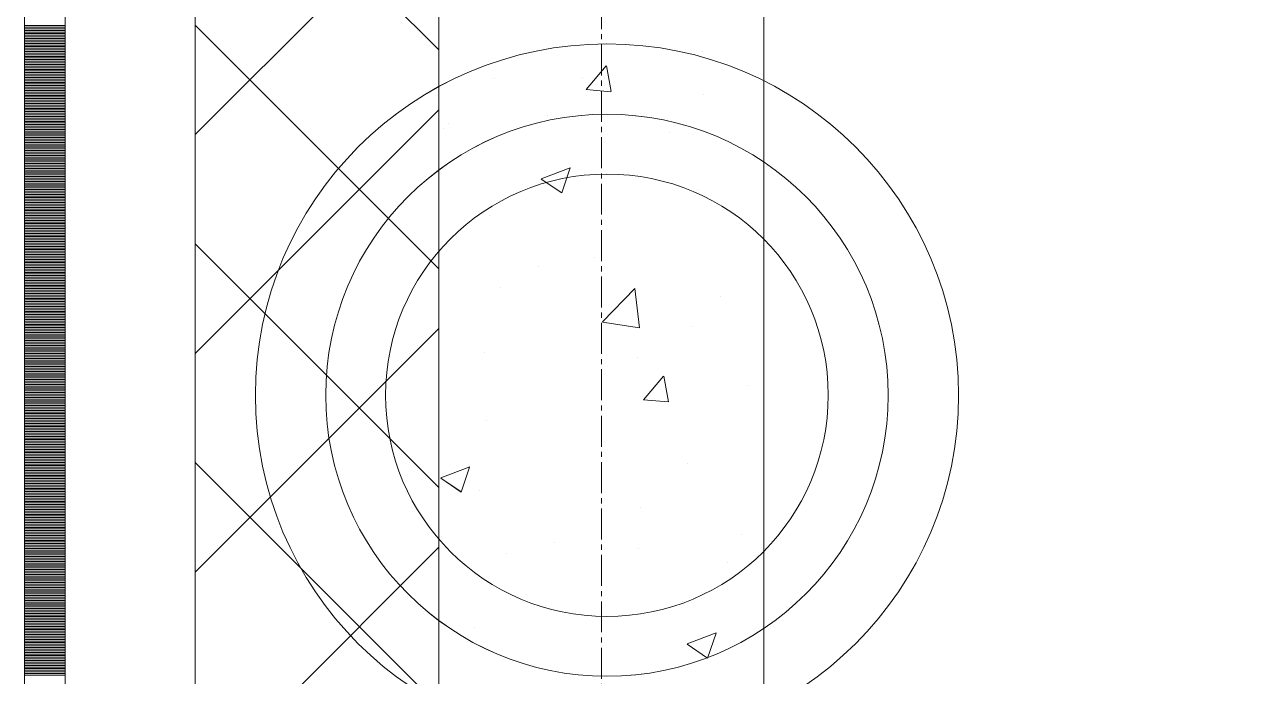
# Model space of a CAD drawing. Header units: millimetres. Extents: x 470010 to 1231400, y -134005 to 421770.
# Drawn here: x 672519 to 673272, y -19926 to -19525 of the extents above; entities that cross this region are included whole.
import ezdxf
from ezdxf.enums import TextEntityAlignment as Align

# ---------------------------------------------------------------- set-up
doc = ezdxf.new("R2010")
doc.units = ezdxf.units.MM
doc.linetypes.add('CENTER2', pattern=[28.575, 19.05, -3.175, 3.175, -3.175])
doc.linetypes.add('DASHED', pattern=[19.05, 12.7, -6.35])
doc.layers.get('Defpoints').update_dxf_attribs({"color": 140})
doc.layers.add('АР_Делит', color=120, linetype='Continuous', lineweight=0, plot=False)
for name, color, linetype, lineweight in [('АР_Стены ПЕНОблок', 52, 'Continuous', 20), ('АР_Тонкая', 254, 'Continuous', 5), ('АР_Утеплитель', 31, 'Continuous', 0), ('АР_Штриховка', 8, 'Continuous', 0)]:
    doc.layers.add(name, color=color, linetype=linetype, lineweight=lineweight)
doc.layers.add('РД_Оси_100', color=7, linetype='Continuous', lineweight=0, true_color=0x525252)
doc.styles.add('style1', font='ARIALN.TTF')

# ---------------------------------------------------------------- blocks, each defined once
blk = doc.blocks.new('СОШ_2200_АР_ОСИ_М100_28.05.24')
at = {"layer": 'АР_Делит', "color": 251, "linetype": 'DASHED', "true_color": 0x636466}
blk.add_lwpolyline([(-355, 13145), (-355, 100855), (37145, 100855), (37145, 129155), (72745, 129155), (72745, 135155), (114955, 135155), (114955, -355)], dxfattribs=at)
at = {"layer": 'РД_Оси_100', "color": 251, "linetype": 'CENTER2', "true_color": 0x636466}
blk.add_line((0, -6155), (0, 139938.679), dxfattribs=at)
blk = doc.blocks.new('A$C9108343f')
at = {"layer": 'АР_Делит', "color": 18, "true_color": 0x000000}
for radius in [216.34, 173.04, 136.21]:
    blk.add_circle((7158.34, 80613.08), radius, dxfattribs=at)
at = {"layer": 'АР_Стены ПЕНОблок', "color": 18, "linetype": 'Continuous', "lineweight": 20, "true_color": 0x000000}
for p, q in [((7054.96, 97555), (7054.96, 21355)), ((7254.96, 21355), (7254.96, 97555))]:
    blk.add_line(p, q, dxfattribs=at)
at = {"layer": 'АР_Тонкая', "color": 18, "linetype": 'Continuous', "lineweight": 5, "true_color": 0x000000}
for p, q in [((6799.96, 97555), (6799.96, 21355)), ((6824.96, 97555), (6824.96, 21355)), ((6824.96, 21355), (6824.96, 97555)), ((6904.96, 21355), (6904.96, 97555))]:
    blk.add_line(p, q, dxfattribs=at)
at = {"layer": 'АР_Утеплитель', "color": 18, "linetype": 'Continuous', "lineweight": 0, "true_color": 0x000000}
for p, q in [((6904.96, 97555), (6904.96, 21355)), ((7054.96, 21355), (7054.96, 97555))]:
    blk.add_line(p, q, dxfattribs=at)
at = {"layer": 'АР_Штриховка', "color": 18, "linetype": 'Continuous', "lineweight": 0, "true_color": 0x000000}
for p, q in [((7054.96, 80825.72), (6904.96, 80975.72)), ((6904.96, 80773.59), (7054.96, 80923.59)), ((6799.96, 80840.75), (6824.96, 80840.75)), ((6799.96, 80839.75), (6824.96, 80839.75)), ((6799.96, 80838.75), (6824.96, 80838.75)), ((6799.96, 80837.75), (6824.96, 80837.75)), ((6799.96, 80836.75), (6824.96, 80836.75)), ((7054.96, 80691.02), (6904.96, 80841.02)), ((6799.96, 80835.75), (6824.96, 80835.75)), ((6799.96, 80834.75), (6824.96, 80834.75)), ((6799.96, 80833.75), (6824.96, 80833.75)), ((6799.96, 80832.75), (6824.96, 80832.75)), ((6799.96, 80831.75), (6824.96, 80831.75)), ((6799.96, 80830.75), (6824.96, 80830.75)), ((6799.96, 80829.75), (6824.96, 80829.75)), ((6799.96, 80828.75), (6824.96, 80828.75)), ((6799.96, 80827.75), (6824.96, 80827.75)), ((6799.96, 80826.75), (6824.96, 80826.75)), ((6799.96, 80825.75), (6824.96, 80825.75)), ((6799.96, 80824.75), (6824.96, 80824.75)), ((6799.96, 80823.75), (6824.96, 80823.75)), ((6799.96, 80822.75), (6824.96, 80822.75)), ((6799.96, 80821.75), (6824.96, 80821.75)), ((7217.39, 80824.56), (7217.39, 80824.56)), ((6799.96, 80820.75), (6824.96, 80820.75)), ((6799.96, 80819.75), (6824.96, 80819.75)), ((6799.96, 80818.75), (6824.96, 80818.75)), ((6799.96, 80817.75), (6824.96, 80817.75)), ((6799.96, 80816.75), (6824.96, 80816.75)), ((6799.96, 80815.75), (6824.96, 80815.75)), ((6799.96, 80814.75), (6824.96, 80814.75)), ((7145.57, 80801.33), (7157.82, 80815.93)), ((7161.02, 80800.05), (7158.08, 80815.97)), ((6799.96, 80813.75), (6824.96, 80813.75)), ((6799.96, 80812.75), (6824.96, 80812.75)), ((6799.96, 80811.75), (6824.96, 80811.75)), ((6799.96, 80810.75), (6824.96, 80810.75)), ((6799.96, 80809.75), (6824.96, 80809.75)), ((6799.96, 80808.75), (6824.96, 80808.75)), ((6799.96, 80807.75), (6824.96, 80807.75)), ((6799.96, 80806.75), (6824.96, 80806.75)), ((7089.09, 80808.3), (7089.09, 80808.3)), ((7143.14, 80808.71), (7143.14, 80808.71)), ((6799.96, 80805.75), (6824.96, 80805.75)), ((6799.96, 80804.75), (6824.96, 80804.75)), ((6799.96, 80803.75), (6824.96, 80803.75)), ((6799.96, 80802.75), (6824.96, 80802.75)), ((6799.96, 80801.75), (6824.96, 80801.75)), ((6799.96, 80800.75), (6824.96, 80800.75)), ((6799.96, 80799.75), (6824.96, 80799.75)), ((6799.96, 80798.75), (6824.96, 80798.75)), ((7145.57, 80801.33), (7160.75, 80800)), ((6799.96, 80797.75), (6824.96, 80797.75)), ((6799.96, 80796.75), (6824.96, 80796.75)), ((6799.96, 80795.75), (6824.96, 80795.75)), ((6799.96, 80794.75), (6824.96, 80794.75)), ((6799.96, 80793.75), (6824.96, 80793.75)), ((6799.96, 80792.75), (6824.96, 80792.75)), ((6799.96, 80791.75), (6824.96, 80791.75)), ((7217.79, 80798.17), (7217.79, 80798.17)), ((6799.96, 80790.75), (6824.96, 80790.75)), ((6799.96, 80789.75), (6824.96, 80789.75)), ((6799.96, 80788.75), (6824.96, 80788.75)), ((6799.96, 80787.75), (6824.96, 80787.75)), ((6799.96, 80786.75), (6824.96, 80786.75)), ((6799.96, 80785.75), (6824.96, 80785.75)), ((6799.96, 80784.75), (6824.96, 80784.75)), ((6799.96, 80783.75), (6824.96, 80783.75)), ((6904.96, 80638.88), (7054.96, 80788.88)), ((7121.59, 80785.51), (7121.59, 80785.51)), ((6799.96, 80782.75), (6824.96, 80782.75)), ((6799.96, 80781.75), (6824.96, 80781.75)), ((6799.96, 80780.75), (6824.96, 80780.75)), ((6799.96, 80779.75), (6824.96, 80779.75)), ((6799.96, 80778.75), (6824.96, 80778.75)), ((6799.96, 80777.75), (6824.96, 80777.75)), ((6799.96, 80776.75), (6824.96, 80776.75)), ((7058.01, 80777.14), (7058.01, 80777.14)), ((7061.11, 80780.32), (7061.11, 80780.32)), ((6799.96, 80775.75), (6824.96, 80775.75)), ((6799.96, 80774.75), (6824.96, 80774.75)), ((6799.96, 80773.75), (6824.96, 80773.75)), ((6799.96, 80772.75), (6824.96, 80772.75)), ((6799.96, 80771.75), (6824.96, 80771.75)), ((6799.96, 80770.75), (6824.96, 80770.75)), ((6799.96, 80769.75), (6824.96, 80769.75)), ((6799.96, 80768.75), (6824.96, 80768.75)), ((7196.7, 80774.59), (7196.7, 80774.59)), ((6799.96, 80767.75), (6824.96, 80767.75)), ((6799.96, 80766.75), (6824.96, 80766.75)), ((6799.96, 80765.75), (6824.96, 80765.75)), ((6799.96, 80764.75), (6824.96, 80764.75)), ((6799.96, 80763.75), (6824.96, 80763.75)), ((6799.96, 80762.75), (6824.96, 80762.75)), ((6799.96, 80761.75), (6824.96, 80761.75)), ((6799.96, 80760.75), (6824.96, 80760.75)), ((6799.96, 80759.75), (6824.96, 80759.75)), ((6799.96, 80758.75), (6824.96, 80758.75)), ((6799.96, 80757.75), (6824.96, 80757.75)), ((6799.96, 80756.75), (6824.96, 80756.75)), ((6799.96, 80755.75), (6824.96, 80755.75)), ((6799.96, 80754.75), (6824.96, 80754.75)), ((6799.96, 80753.75), (6824.96, 80753.75)), ((6799.96, 80752.75), (6824.96, 80752.75)), ((6799.96, 80751.75), (6824.96, 80751.75)), ((6799.96, 80750.75), (6824.96, 80750.75)), ((6799.96, 80749.75), (6824.96, 80749.75)), ((6799.96, 80748.75), (6824.96, 80748.75)), ((6799.96, 80747.75), (6824.96, 80747.75)), ((6799.96, 80746.75), (6824.96, 80746.75)), ((7117.87, 80746.22), (7130.5, 80737.7)), ((7117.94, 80746.38), (7135.72, 80753.21)), ((7130.52, 80737.7), (7135.67, 80753.05)), ((6799.96, 80745.75), (6824.96, 80745.75)), ((6799.96, 80744.75), (6824.96, 80744.75)), ((6799.96, 80743.75), (6824.96, 80743.75)), ((6799.96, 80742.75), (6824.96, 80742.75)), ((6799.96, 80741.75), (6824.96, 80741.75)), ((6799.96, 80740.75), (6824.96, 80740.75)), ((6799.96, 80739.75), (6824.96, 80739.75)), ((6799.96, 80738.75), (6824.96, 80738.75)), ((7214.3, 80740), (7214.3, 80740)), ((6799.96, 80737.75), (6824.96, 80737.75)), ((6799.96, 80736.75), (6824.96, 80736.75)), ((6799.96, 80735.75), (6824.96, 80735.75)), ((6799.96, 80734.75), (6824.96, 80734.75)), ((6799.96, 80733.75), (6824.96, 80733.75)), ((6799.96, 80732.75), (6824.96, 80732.75)), ((6799.96, 80731.75), (6824.96, 80731.75)), ((6799.96, 80730.75), (6824.96, 80730.75)), ((6799.96, 80729.75), (6824.96, 80729.75)), ((6799.96, 80728.75), (6824.96, 80728.75)), ((6799.96, 80727.75), (6824.96, 80727.75)), ((6799.96, 80726.75), (6824.96, 80726.75)), ((6799.96, 80725.75), (6824.96, 80725.75)), ((6799.96, 80724.75), (6824.96, 80724.75)), ((6799.96, 80723.75), (6824.96, 80723.75)), ((7086, 80723.74), (7086, 80723.74)), ((6799.96, 80722.75), (6824.96, 80722.75)), ((6799.96, 80721.75), (6824.96, 80721.75)), ((6799.96, 80720.75), (6824.96, 80720.75)), ((6799.96, 80719.75), (6824.96, 80719.75)), ((6799.96, 80718.75), (6824.96, 80718.75)), ((6799.96, 80717.75), (6824.96, 80717.75)), ((6799.96, 80716.75), (6824.96, 80716.75)), ((6799.96, 80715.75), (6824.96, 80715.75)), ((6799.96, 80714.75), (6824.96, 80714.75)), ((6799.96, 80713.75), (6824.96, 80713.75)), ((6799.96, 80712.75), (6824.96, 80712.75)), ((6799.96, 80711.75), (6824.96, 80711.75)), ((6799.96, 80710.75), (6824.96, 80710.75)), ((6799.96, 80709.75), (6824.96, 80709.75)), ((6799.96, 80708.75), (6824.96, 80708.75)), ((6799.96, 80707.75), (6824.96, 80707.75)), ((6799.96, 80706.75), (6824.96, 80706.75)), ((6799.96, 80705.75), (6824.96, 80705.75)), ((6799.96, 80704.75), (6824.96, 80704.75)), ((6799.96, 80703.75), (6824.96, 80703.75)), ((6799.96, 80702.75), (6824.96, 80702.75)), ((6799.96, 80701.75), (6824.96, 80701.75)), ((7054.96, 80556.32), (6904.96, 80706.32)), ((6799.96, 80700.75), (6824.96, 80700.75)), ((6799.96, 80699.75), (6824.96, 80699.75)), ((6799.96, 80698.75), (6824.96, 80698.75)), ((6799.96, 80697.75), (6824.96, 80697.75)), ((6799.96, 80696.75), (6824.96, 80696.75)), ((6799.96, 80695.75), (6824.96, 80695.75)), ((6799.96, 80694.75), (6824.96, 80694.75)), ((6799.96, 80693.75), (6824.96, 80693.75)), ((7150.97, 80697.99), (7150.97, 80697.99)), ((6799.96, 80692.75), (6824.96, 80692.75)), ((6799.96, 80691.75), (6824.96, 80691.75)), ((6799.96, 80690.75), (6824.96, 80690.75)), ((6799.96, 80689.75), (6824.96, 80689.75)), ((6799.96, 80688.75), (6824.96, 80688.75)), ((6799.96, 80687.75), (6824.96, 80687.75)), ((6799.96, 80686.75), (6824.96, 80686.75)), ((6799.96, 80685.75), (6824.96, 80685.75)), ((7116.15, 80692.28), (7116.15, 80692.28)), ((6799.96, 80684.75), (6824.96, 80684.75)), ((6799.96, 80683.75), (6824.96, 80683.75)), ((6799.96, 80682.75), (6824.96, 80682.75)), ((6799.96, 80681.75), (6824.96, 80681.75)), ((6799.96, 80680.75), (6824.96, 80680.75)), ((6799.96, 80679.75), (6824.96, 80679.75)), ((6799.96, 80678.75), (6824.96, 80678.75)), ((7092.61, 80679.6), (7092.61, 80679.6)), ((7155.65, 80658.2), (7175.44, 80678.81)), ((7178.32, 80654.7), (7175.51, 80678.82)), ((6799.96, 80677.75), (6824.96, 80677.75)), ((6799.96, 80676.75), (6824.96, 80676.75)), ((6799.96, 80675.75), (6824.96, 80675.75)), ((6799.96, 80674.75), (6824.96, 80674.75)), ((6799.96, 80673.75), (6824.96, 80673.75)), ((6799.96, 80672.75), (6824.96, 80672.75)), ((6799.96, 80671.75), (6824.96, 80671.75)), ((6799.96, 80670.75), (6824.96, 80670.75)), ((7228.2, 80673.87), (7228.2, 80673.87)), ((6799.96, 80669.75), (6824.96, 80669.75)), ((6799.96, 80668.75), (6824.96, 80668.75)), ((6799.96, 80667.75), (6824.96, 80667.75)), ((6799.96, 80666.75), (6824.96, 80666.75)), ((6799.96, 80665.75), (6824.96, 80665.75)), ((6799.96, 80664.75), (6824.96, 80664.75)), ((6799.96, 80663.75), (6824.96, 80663.75)), ((6799.96, 80662.75), (6824.96, 80662.75)), ((6799.96, 80661.75), (6824.96, 80661.75)), ((6799.96, 80660.75), (6824.96, 80660.75)), ((6799.96, 80659.75), (6824.96, 80659.75)), ((6799.96, 80658.75), (6824.96, 80658.75)), ((6799.96, 80657.75), (6824.96, 80657.75)), ((6799.96, 80656.75), (6824.96, 80656.75)), ((6799.96, 80655.75), (6824.96, 80655.75)), ((7155.71, 80658.08), (7178.3, 80654.57)), ((6799.96, 80654.75), (6824.96, 80654.75)), ((6799.96, 80653.75), (6824.96, 80653.75)), ((6799.96, 80652.75), (6824.96, 80652.75)), ((6799.96, 80651.75), (6824.96, 80651.75)), ((6799.96, 80650.75), (6824.96, 80650.75)), ((6799.96, 80649.75), (6824.96, 80649.75)), ((6799.96, 80648.75), (6824.96, 80648.75)), ((6904.96, 80504.18), (7054.96, 80654.18)), ((7211.21, 80655.45), (7211.21, 80655.45)), ((6799.96, 80647.75), (6824.96, 80647.75)), ((6799.96, 80646.75), (6824.96, 80646.75)), ((6799.96, 80645.75), (6824.96, 80645.75)), ((6799.96, 80644.75), (6824.96, 80644.75)), ((6799.96, 80643.75), (6824.96, 80643.75)), ((6799.96, 80642.75), (6824.96, 80642.75)), ((6799.96, 80641.75), (6824.96, 80641.75)), ((6799.96, 80640.75), (6824.96, 80640.75)), ((6799.96, 80639.75), (6824.96, 80639.75)), ((6799.96, 80638.75), (6824.96, 80638.75)), ((6799.96, 80637.75), (6824.96, 80637.75)), ((6799.96, 80636.75), (6824.96, 80636.75)), ((6799.96, 80635.75), (6824.96, 80635.75)), ((6799.96, 80634.75), (6824.96, 80634.75)), ((6799.96, 80633.75), (6824.96, 80633.75)), ((7082.91, 80639.19), (7082.91, 80639.19)), ((7177.01, 80636.51), (7177.01, 80636.51)), ((6799.96, 80632.75), (6824.96, 80632.75)), ((6799.96, 80631.75), (6824.96, 80631.75)), ((6799.96, 80630.75), (6824.96, 80630.75)), ((6799.96, 80629.75), (6824.96, 80629.75)), ((6799.96, 80628.75), (6824.96, 80628.75)), ((6799.96, 80627.75), (6824.96, 80627.75)), ((6799.96, 80626.75), (6824.96, 80626.75)), ((6799.96, 80625.75), (6824.96, 80625.75)), ((6799.96, 80624.75), (6824.96, 80624.75)), ((6799.96, 80623.75), (6824.96, 80623.75)), ((6799.96, 80622.75), (6824.96, 80622.75)), ((6799.96, 80621.75), (6824.96, 80621.75)), ((6799.96, 80620.75), (6824.96, 80620.75)), ((6799.96, 80619.75), (6824.96, 80619.75)), ((6799.96, 80618.75), (6824.96, 80618.75)), ((7180.81, 80610.28), (7193.06, 80624.87)), ((7196.26, 80608.99), (7193.33, 80624.92)), ((7244.57, 80618.93), (7244.57, 80618.93)), ((6799.96, 80617.75), (6824.96, 80617.75)), ((6799.96, 80616.75), (6824.96, 80616.75)), ((6799.96, 80615.75), (6824.96, 80615.75)), ((6799.96, 80614.75), (6824.96, 80614.75)), ((6799.96, 80613.75), (6824.96, 80613.75)), ((6799.96, 80612.75), (6824.96, 80612.75)), ((6799.96, 80611.75), (6824.96, 80611.75)), ((6799.96, 80610.75), (6824.96, 80610.75)), ((6799.96, 80609.75), (6824.96, 80609.75)), ((6799.96, 80608.75), (6824.96, 80608.75)), ((6799.96, 80607.75), (6824.96, 80607.75)), ((6799.96, 80606.75), (6824.96, 80606.75)), ((6799.96, 80605.75), (6824.96, 80605.75)), ((6799.96, 80604.75), (6824.96, 80604.75)), ((6799.96, 80603.75), (6824.96, 80603.75)), ((7180.81, 80610.27), (7196, 80608.94)), ((6799.96, 80602.75), (6824.96, 80602.75)), ((6799.96, 80601.75), (6824.96, 80601.75)), ((6799.96, 80600.75), (6824.96, 80600.75)), ((6799.96, 80599.75), (6824.96, 80599.75)), ((6799.96, 80598.75), (6824.96, 80598.75)), ((6799.96, 80597.75), (6824.96, 80597.75)), ((6799.96, 80596.75), (6824.96, 80596.75)), ((6799.96, 80595.75), (6824.96, 80595.75)), ((7084.15, 80597.81), (7084.15, 80597.81)), ((6799.96, 80594.75), (6824.96, 80594.75)), ((6799.96, 80593.75), (6824.96, 80593.75)), ((6799.96, 80592.75), (6824.96, 80592.75)), ((6799.96, 80591.75), (6824.96, 80591.75)), ((6799.96, 80590.75), (6824.96, 80590.75)), ((6799.96, 80589.75), (6824.96, 80589.75)), ((6799.96, 80588.75), (6824.96, 80588.75)), ((6799.96, 80587.75), (6824.96, 80587.75)), ((6799.96, 80586.75), (6824.96, 80586.75)), ((6799.96, 80585.75), (6824.96, 80585.75)), ((6799.96, 80584.75), (6824.96, 80584.75)), ((6799.96, 80583.75), (6824.96, 80583.75)), ((6799.96, 80582.75), (6824.96, 80582.75)), ((6799.96, 80581.75), (6824.96, 80581.75)), ((6799.96, 80580.75), (6824.96, 80580.75)), ((6799.96, 80579.75), (6824.96, 80579.75)), ((6799.96, 80578.75), (6824.96, 80578.75)), ((6799.96, 80577.75), (6824.96, 80577.75)), ((6799.96, 80576.75), (6824.96, 80576.75)), ((6799.96, 80575.75), (6824.96, 80575.75)), ((6799.96, 80574.75), (6824.96, 80574.75)), ((6799.96, 80573.75), (6824.96, 80573.75)), ((6799.96, 80572.75), (6824.96, 80572.75)), ((6799.96, 80571.75), (6824.96, 80571.75)), ((6799.96, 80570.75), (6824.96, 80570.75)), ((6799.96, 80569.75), (6824.96, 80569.75)), ((6799.96, 80568.75), (6824.96, 80568.75)), ((6799.96, 80567.75), (6824.96, 80567.75)), ((6799.96, 80566.75), (6824.96, 80566.75)), ((6799.96, 80565.75), (6824.96, 80565.75)), ((7054.96, 80421.61), (6904.96, 80571.61)), ((7056.14, 80562.19), (7073.92, 80569.02)), ((7068.72, 80553.51), (7073.87, 80568.86)), ((7208.12, 80570.89), (7208.12, 80570.89)), ((6799.96, 80564.75), (6824.96, 80564.75)), ((6799.96, 80563.75), (6824.96, 80563.75)), ((6799.96, 80562.75), (6824.96, 80562.75)), ((6799.96, 80561.75), (6824.96, 80561.75)), ((6799.96, 80560.75), (6824.96, 80560.75)), ((6799.96, 80559.75), (6824.96, 80559.75)), ((6799.96, 80558.75), (6824.96, 80558.75)), ((6799.96, 80557.75), (6824.96, 80557.75)), ((7056.07, 80562.04), (7068.7, 80553.51)), ((6799.96, 80556.75), (6824.96, 80556.75)), ((6799.96, 80555.75), (6824.96, 80555.75)), ((6799.96, 80554.75), (6824.96, 80554.75)), ((6799.96, 80553.75), (6824.96, 80553.75)), ((6799.96, 80552.75), (6824.96, 80552.75)), ((6799.96, 80551.75), (6824.96, 80551.75)), ((6799.96, 80550.75), (6824.96, 80550.75)), ((7079.82, 80554.63), (7079.82, 80554.63)), ((6799.96, 80549.75), (6824.96, 80549.75)), ((6799.96, 80548.75), (6824.96, 80548.75)), ((6799.96, 80547.75), (6824.96, 80547.75)), ((6799.96, 80546.75), (6824.96, 80546.75)), ((6799.96, 80545.75), (6824.96, 80545.75)), ((6799.96, 80544.75), (6824.96, 80544.75)), ((6799.96, 80543.75), (6824.96, 80543.75)), ((6799.96, 80542.75), (6824.96, 80542.75)), ((7178.74, 80544.07), (7178.74, 80544.07)), ((6799.96, 80541.75), (6824.96, 80541.75)), ((6799.96, 80540.75), (6824.96, 80540.75)), ((6799.96, 80539.75), (6824.96, 80539.75)), ((6799.96, 80538.75), (6824.96, 80538.75)), ((6799.96, 80537.75), (6824.96, 80537.75)), ((6799.96, 80536.75), (6824.96, 80536.75)), ((6799.96, 80535.75), (6824.96, 80535.75)), ((6799.96, 80534.75), (6824.96, 80534.75)), ((6799.96, 80533.75), (6824.96, 80533.75)), ((6799.96, 80532.75), (6824.96, 80532.75)), ((6799.96, 80531.75), (6824.96, 80531.75)), ((6799.96, 80530.75), (6824.96, 80530.75)), ((6799.96, 80529.75), (6824.96, 80529.75)), ((6799.96, 80528.75), (6824.96, 80528.75)), ((6799.96, 80527.75), (6824.96, 80527.75)), ((6799.96, 80526.75), (6824.96, 80526.75)), ((6799.96, 80525.75), (6824.96, 80525.75)), ((6799.96, 80524.75), (6824.96, 80524.75)), ((6799.96, 80523.75), (6824.96, 80523.75)), ((6799.96, 80522.75), (6824.96, 80522.75)), ((6799.96, 80521.75), (6824.96, 80521.75)), ((6799.96, 80520.75), (6824.96, 80520.75)), ((7125.88, 80522.19), (7125.88, 80522.19)), ((7241.33, 80527.12), (7241.33, 80527.12)), ((6799.96, 80519.75), (6824.96, 80519.75)), ((6799.96, 80518.75), (6824.96, 80518.75)), ((6799.96, 80517.75), (6824.96, 80517.75)), ((6799.96, 80516.75), (6824.96, 80516.75)), ((6799.96, 80515.75), (6824.96, 80515.75)), ((6799.96, 80514.75), (6824.96, 80514.75)), ((6799.96, 80513.75), (6824.96, 80513.75)), ((6799.96, 80512.75), (6824.96, 80512.75)), ((6904.96, 80369.48), (7054.96, 80519.48)), ((7096.7, 80515.68), (7096.7, 80515.68)), ((7177.75, 80518.75), (7177.75, 80518.75)), ((6799.96, 80511.75), (6824.96, 80511.75)), ((6799.96, 80510.75), (6824.96, 80510.75)), ((6799.96, 80509.75), (6824.96, 80509.75)), ((6799.96, 80508.75), (6824.96, 80508.75)), ((6799.96, 80507.75), (6824.96, 80507.75)), ((6799.96, 80506.75), (6824.96, 80506.75)), ((6799.96, 80505.75), (6824.96, 80505.75)), ((7232.29, 80509.95), (7232.29, 80509.95)), ((6799.96, 80504.75), (6824.96, 80504.75)), ((6799.96, 80503.75), (6824.96, 80503.75)), ((6799.96, 80502.75), (6824.96, 80502.75)), ((6799.96, 80501.75), (6824.96, 80501.75)), ((6799.96, 80500.75), (6824.96, 80500.75)), ((6799.96, 80499.75), (6824.96, 80499.75)), ((6799.96, 80498.75), (6824.96, 80498.75)), ((6799.96, 80497.75), (6824.96, 80497.75)), ((6799.96, 80496.75), (6824.96, 80496.75)), ((6799.96, 80495.75), (6824.96, 80495.75)), ((6799.96, 80494.75), (6824.96, 80494.75)), ((6799.96, 80493.75), (6824.96, 80493.75)), ((6799.96, 80492.75), (6824.96, 80492.75)), ((6799.96, 80491.75), (6824.96, 80491.75)), ((6799.96, 80490.75), (6824.96, 80490.75)), ((6799.96, 80489.75), (6824.96, 80489.75)), ((6799.96, 80488.75), (6824.96, 80488.75)), ((6799.96, 80487.75), (6824.96, 80487.75)), ((6799.96, 80486.75), (6824.96, 80486.75)), ((6799.96, 80485.75), (6824.96, 80485.75)), ((6799.96, 80484.75), (6824.96, 80484.75)), ((6799.96, 80483.75), (6824.96, 80483.75)), ((6799.96, 80482.75), (6824.96, 80482.75)), ((7205.03, 80486.34), (7205.03, 80486.34)), ((6799.96, 80481.75), (6824.96, 80481.75)), ((6799.96, 80480.75), (6824.96, 80480.75)), ((6799.96, 80479.75), (6824.96, 80479.75)), ((6799.96, 80478.75), (6824.96, 80478.75)), ((6799.96, 80477.75), (6824.96, 80477.75)), ((6799.96, 80476.75), (6824.96, 80476.75)), ((6799.96, 80475.75), (6824.96, 80475.75)), ((6799.96, 80474.75), (6824.96, 80474.75)), ((6799.96, 80473.75), (6824.96, 80473.75)), ((6799.96, 80472.75), (6824.96, 80472.75)), ((6799.96, 80471.75), (6824.96, 80471.75)), ((6799.96, 80470.75), (6824.96, 80470.75)), ((6799.96, 80469.75), (6824.96, 80469.75)), ((6799.96, 80468.75), (6824.96, 80468.75)), ((6799.96, 80467.75), (6824.96, 80467.75)), ((7076.73, 80470.08), (7076.73, 80470.08)), ((6799.96, 80466.75), (6824.96, 80466.75)), ((6799.96, 80465.75), (6824.96, 80465.75)), ((6799.96, 80464.75), (6824.96, 80464.75)), ((6799.96, 80463.75), (6824.96, 80463.75)), ((6799.96, 80462.75), (6824.96, 80462.75)), ((6799.96, 80461.75), (6824.96, 80461.75)), ((6799.96, 80460.75), (6824.96, 80460.75)), ((6799.96, 80459.75), (6824.96, 80459.75)), ((7207.68, 80459.77), (7220.31, 80451.25)), ((7207.75, 80459.93), (7225.54, 80466.75)), ((7220.33, 80451.24), (7225.48, 80466.59)), ((6799.96, 80458.75), (6824.96, 80458.75)), ((6799.96, 80457.75), (6824.96, 80457.75)), ((6799.96, 80456.75), (6824.96, 80456.75)), ((6799.96, 80455.75), (6824.96, 80455.75)), ((6799.96, 80454.75), (6824.96, 80454.75)), ((6799.96, 80453.75), (6824.96, 80453.75)), ((6799.96, 80452.75), (6824.96, 80452.75)), ((6799.96, 80451.75), (6824.96, 80451.75)), ((6799.96, 80450.75), (6824.96, 80450.75)), ((6799.96, 80449.75), (6824.96, 80449.75)), ((6799.96, 80448.75), (6824.96, 80448.75)), ((6799.96, 80447.75), (6824.96, 80447.75)), ((6799.96, 80446.75), (6824.96, 80446.75)), ((6799.96, 80445.75), (6824.96, 80445.75)), ((6799.96, 80444.75), (6824.96, 80444.75)), ((6799.96, 80443.75), (6824.96, 80443.75)), ((6799.96, 80442.75), (6824.96, 80442.75)), ((6799.96, 80441.75), (6824.96, 80441.75)), ((6799.96, 80440.75), (6824.96, 80440.75))]:
    blk.add_line(p, q, dxfattribs=at)
at = {"layer": 'РД_Оси_100'}
blk.add_blockref('СОШ_2200_АР_ОСИ_М100_28.05.24', (7154.96, 6755), dxfattribs=at)
at = {"layer": 'Defpoints', "color": 18, "true_color": 0x000000, "style": 'style1'}
for p in [(143949.34, 316089.12), (143974.98, 281639.5), (143890.4, 273244.71), (143839.99, 264276.81), (143967.75, 254892.38), (12251.96, 104178.14), (12382.58, 96023.14)]:
    blk.add_attdef('АР-ПОМЕЩЕНИЕ:НАИМЕНОВАНИЕ', text='', height=100, dxfattribs=at).set_placement(p, align=Align.MIDDLE)
at = {"layer": 'Defpoints', "color": 18, "true_color": 0x000000, "style": 'style1', "flags": 8}
for p in [(143951.3, 279099.09), (143848.34, 269251.11), (143875.33, 260094.25), (144049.74, 250824.7), (163419.28, 238153.36), (155897.46, 237965.97), (183037.2, 237965.97), (143342.94, 237876.19)]:
    blk.add_attdef('АР-ПОМЕЩЕНИЕ:НАИМЕНОВАНИЕ', text='', height=100, dxfattribs=at).set_placement(p, align=Align.MIDDLE)

msp = doc.modelspace()

# ---------------------------------------------------------------- linework, layer by layer
at = {"layer": 'АР_Делит', "color": 18, "true_color": 0x000000}
for radius in [216.336, 173.036, 136.212]:
    msp.add_circle((672876.957, -19753.162), radius, dxfattribs=at)
at = {"layer": 'АР_Стены ПЕНОблок', "color": 18, "linetype": 'Continuous', "lineweight": 20, "true_color": 0x000000}
for p, q in [((672773.57, -2811.242), (672773.57, -79011.242)), ((672973.57, -79011.242), (672973.57, -2811.242))]:
    msp.add_line(p, q, dxfattribs=at)
at = {"layer": 'АР_Тонкая', "color": 18, "linetype": 'Continuous', "lineweight": 5, "true_color": 0x000000}
for p, q in [((672518.57, -2811.242), (672518.57, -79011.242)), ((672543.57, -2811.242), (672543.57, -79011.242)), ((672543.57, -79011.242), (672543.57, -2811.242)), ((672623.57, -79011.242), (672623.57, -2811.242))]:
    msp.add_line(p, q, dxfattribs=at)
at = {"layer": 'АР_Утеплитель', "color": 18, "linetype": 'Continuous', "lineweight": 0, "true_color": 0x000000}
for p, q in [((672623.57, -2811.242), (672623.57, -79011.242)), ((672773.57, -79011.242), (672773.57, -2811.242))]:
    msp.add_line(p, q, dxfattribs=at)
at = {"layer": 'АР_Штриховка', "color": 18, "linetype": 'Continuous', "lineweight": 0, "true_color": 0x000000}
for p, q in [((672773.57, -19540.518), (672623.57, -19390.518)), ((672623.57, -19592.655), (672773.57, -19442.655)), ((672518.57, -19525.492), (672543.57, -19525.492)), ((672518.57, -19526.492), (672543.57, -19526.492)), ((672518.57, -19527.492), (672543.57, -19527.492)), ((672518.57, -19528.492), (672543.57, -19528.492)), ((672518.57, -19529.492), (672543.57, -19529.492)), ((672518.57, -19530.492), (672543.57, -19530.492)), ((672773.57, -19675.222), (672623.57, -19525.222)), ((672518.57, -19531.492), (672543.57, -19531.492)), ((672518.57, -19532.492), (672543.57, -19532.492)), ((672518.57, -19533.492), (672543.57, -19533.492)), ((672518.57, -19534.492), (672543.57, -19534.492)), ((672518.57, -19535.492), (672543.57, -19535.492)), ((672518.57, -19536.492), (672543.57, -19536.492)), ((672518.57, -19537.492), (672543.57, -19537.492)), ((672518.57, -19538.492), (672543.57, -19538.492)), ((672518.57, -19539.492), (672543.57, -19539.492)), ((672518.57, -19540.492), (672543.57, -19540.492)), ((672518.57, -19541.492), (672543.57, -19541.492)), ((672518.57, -19542.492), (672543.57, -19542.492)), ((672518.57, -19543.492), (672543.57, -19543.492)), ((672518.57, -19544.492), (672543.57, -19544.492)), ((672518.57, -19545.492), (672543.57, -19545.492)), ((672518.57, -19546.492), (672543.57, -19546.492)), ((672518.57, -19547.492), (672543.57, -19547.492)), ((672518.57, -19548.492), (672543.57, -19548.492)), ((672518.57, -19549.492), (672543.57, -19549.492)), ((672518.57, -19550.492), (672543.57, -19550.492)), ((672518.57, -19551.492), (672543.57, -19551.492)), ((672518.57, -19552.492), (672543.57, -19552.492)), ((672864.184, -19564.908), (672876.429, -19550.314)), ((672879.633, -19566.191), (672876.696, -19550.27)), ((672518.57, -19553.492), (672543.57, -19553.492)), ((672518.57, -19554.492), (672543.57, -19554.492)), ((672518.57, -19555.492), (672543.57, -19555.492)), ((672518.57, -19556.492), (672543.57, -19556.492)), ((672518.57, -19557.492), (672543.57, -19557.492)), ((672518.57, -19558.492), (672543.57, -19558.492)), ((672518.57, -19559.492), (672543.57, -19559.492)), ((672518.57, -19560.492), (672543.57, -19560.492)), ((672518.57, -19561.492), (672543.57, -19561.492)), ((672518.57, -19562.492), (672543.57, -19562.492)), ((672518.57, -19563.492), (672543.57, -19563.492)), ((672518.57, -19564.492), (672543.57, -19564.492)), ((672518.57, -19565.492), (672543.57, -19565.492)), ((672518.57, -19566.492), (672543.57, -19566.492)), ((672518.57, -19567.492), (672543.57, -19567.492)), ((672864.183, -19564.912), (672879.365, -19566.24)), ((672518.57, -19568.492), (672543.57, -19568.492)), ((672518.57, -19569.492), (672543.57, -19569.492)), ((672518.57, -19570.492), (672543.57, -19570.492)), ((672518.57, -19571.492), (672543.57, -19571.492)), ((672518.57, -19572.492), (672543.57, -19572.492)), ((672518.57, -19573.492), (672543.57, -19573.492)), ((672518.57, -19574.492), (672543.57, -19574.492)), ((672518.57, -19575.492), (672543.57, -19575.492)), ((672518.57, -19576.492), (672543.57, -19576.492)), ((672518.57, -19577.492), (672543.57, -19577.492)), ((672518.57, -19578.492), (672543.57, -19578.492)), ((672518.57, -19579.492), (672543.57, -19579.492)), ((672518.57, -19580.492), (672543.57, -19580.492)), ((672518.57, -19581.492), (672543.57, -19581.492)), ((672518.57, -19582.492), (672543.57, -19582.492)), ((672623.57, -19727.359), (672773.57, -19577.359)), ((672518.57, -19583.492), (672543.57, -19583.492)), ((672518.57, -19584.492), (672543.57, -19584.492)), ((672518.57, -19585.492), (672543.57, -19585.492)), ((672518.57, -19586.492), (672543.57, -19586.492)), ((672518.57, -19587.492), (672543.57, -19587.492)), ((672518.57, -19588.492), (672543.57, -19588.492)), ((672518.57, -19589.492), (672543.57, -19589.492)), ((672518.57, -19590.492), (672543.57, -19590.492)), ((672518.57, -19591.492), (672543.57, -19591.492)), ((672518.57, -19592.492), (672543.57, -19592.492)), ((672518.57, -19593.492), (672543.57, -19593.492)), ((672518.57, -19594.492), (672543.57, -19594.492)), ((672518.57, -19595.492), (672543.57, -19595.492)), ((672518.57, -19596.492), (672543.57, -19596.492)), ((672518.57, -19597.492), (672543.57, -19597.492)), ((672518.57, -19598.492), (672543.57, -19598.492)), ((672518.57, -19599.492), (672543.57, -19599.492)), ((672518.57, -19600.492), (672543.57, -19600.492)), ((672518.57, -19601.492), (672543.57, -19601.492)), ((672518.57, -19602.492), (672543.57, -19602.492)), ((672518.57, -19603.492), (672543.57, -19603.492)), ((672518.57, -19604.492), (672543.57, -19604.492)), ((672518.57, -19605.492), (672543.57, -19605.492)), ((672518.57, -19606.492), (672543.57, -19606.492)), ((672518.57, -19607.492), (672543.57, -19607.492)), ((672518.57, -19608.492), (672543.57, -19608.492)), ((672518.57, -19609.492), (672543.57, -19609.492)), ((672518.57, -19610.492), (672543.57, -19610.492)), ((672518.57, -19611.492), (672543.57, -19611.492)), ((672518.57, -19612.492), (672543.57, -19612.492)), ((672518.57, -19613.492), (672543.57, -19613.492)), ((672836.551, -19619.861), (672854.335, -19613.034)), ((672849.129, -19628.546), (672854.28, -19613.197)), ((672518.57, -19614.492), (672543.57, -19614.492)), ((672518.57, -19615.492), (672543.57, -19615.492)), ((672518.57, -19616.492), (672543.57, -19616.492)), ((672518.57, -19617.492), (672543.57, -19617.492)), ((672518.57, -19618.492), (672543.57, -19618.492)), ((672518.57, -19619.492), (672543.57, -19619.492)), ((672518.57, -19620.492), (672543.57, -19620.492)), ((672836.48, -19620.018), (672849.114, -19628.54)), ((672518.57, -19621.492), (672543.57, -19621.492)), ((672518.57, -19622.492), (672543.57, -19622.492)), ((672518.57, -19623.492), (672543.57, -19623.492)), ((672518.57, -19624.492), (672543.57, -19624.492)), ((672518.57, -19625.492), (672543.57, -19625.492)), ((672518.57, -19626.492), (672543.57, -19626.492)), ((672518.57, -19627.492), (672543.57, -19627.492)), ((672518.57, -19628.492), (672543.57, -19628.492)), ((672518.57, -19629.492), (672543.57, -19629.492)), ((672518.57, -19630.492), (672543.57, -19630.492)), ((672518.57, -19631.492), (672543.57, -19631.492)), ((672518.57, -19632.492), (672543.57, -19632.492)), ((672518.57, -19633.492), (672543.57, -19633.492)), ((672518.57, -19634.492), (672543.57, -19634.492)), ((672518.57, -19635.492), (672543.57, -19635.492)), ((672518.57, -19636.492), (672543.57, -19636.492)), ((672518.57, -19637.492), (672543.57, -19637.492)), ((672518.57, -19638.492), (672543.57, -19638.492)), ((672518.57, -19639.492), (672543.57, -19639.492)), ((672518.57, -19640.492), (672543.57, -19640.492)), ((672518.57, -19641.492), (672543.57, -19641.492)), ((672518.57, -19642.492), (672543.57, -19642.492)), ((672518.57, -19643.492), (672543.57, -19643.492)), ((672518.57, -19644.492), (672543.57, -19644.492)), ((672518.57, -19645.492), (672543.57, -19645.492)), ((672518.57, -19646.492), (672543.57, -19646.492)), ((672518.57, -19647.492), (672543.57, -19647.492)), ((672518.57, -19648.492), (672543.57, -19648.492)), ((672518.57, -19649.492), (672543.57, -19649.492)), ((672518.57, -19650.492), (672543.57, -19650.492)), ((672518.57, -19651.492), (672543.57, -19651.492)), ((672518.57, -19652.492), (672543.57, -19652.492)), ((672518.57, -19653.492), (672543.57, -19653.492)), ((672518.57, -19654.492), (672543.57, -19654.492)), ((672518.57, -19655.492), (672543.57, -19655.492)), ((672518.57, -19656.492), (672543.57, -19656.492)), ((672518.57, -19657.492), (672543.57, -19657.492)), ((672518.57, -19658.492), (672543.57, -19658.492)), ((672518.57, -19659.492), (672543.57, -19659.492)), ((672518.57, -19660.492), (672543.57, -19660.492)), ((672518.57, -19661.492), (672543.57, -19661.492)), ((672518.57, -19662.492), (672543.57, -19662.492)), ((672518.57, -19663.492), (672543.57, -19663.492)), ((672518.57, -19664.492), (672543.57, -19664.492)), ((672518.57, -19665.492), (672543.57, -19665.492)), ((672773.57, -19809.926), (672623.57, -19659.926)), ((672518.57, -19666.492), (672543.57, -19666.492)), ((672518.57, -19667.492), (672543.57, -19667.492)), ((672518.57, -19668.492), (672543.57, -19668.492)), ((672518.57, -19669.492), (672543.57, -19669.492)), ((672518.57, -19670.492), (672543.57, -19670.492)), ((672518.57, -19671.492), (672543.57, -19671.492)), ((672518.57, -19672.492), (672543.57, -19672.492)), ((672518.57, -19673.492), (672543.57, -19673.492)), ((672518.57, -19674.492), (672543.57, -19674.492)), ((672518.57, -19675.492), (672543.57, -19675.492)), ((672518.57, -19676.492), (672543.57, -19676.492)), ((672518.57, -19677.492), (672543.57, -19677.492)), ((672518.57, -19678.492), (672543.57, -19678.492)), ((672518.57, -19679.492), (672543.57, -19679.492)), ((672518.57, -19680.492), (672543.57, -19680.492)), ((672518.57, -19681.492), (672543.57, -19681.492)), ((672518.57, -19682.492), (672543.57, -19682.492)), ((672518.57, -19683.492), (672543.57, -19683.492)), ((672518.57, -19684.492), (672543.57, -19684.492)), ((672518.57, -19685.492), (672543.57, -19685.492)), ((672518.57, -19686.492), (672543.57, -19686.492)), ((672518.57, -19687.492), (672543.57, -19687.492)), ((672518.57, -19688.492), (672543.57, -19688.492)), ((672874.265, -19708.047), (672894.049, -19687.428)), ((672896.931, -19711.542), (672894.125, -19687.419)), ((672518.57, -19689.492), (672543.57, -19689.492)), ((672518.57, -19690.492), (672543.57, -19690.492)), ((672518.57, -19691.492), (672543.57, -19691.492)), ((672518.57, -19692.492), (672543.57, -19692.492)), ((672518.57, -19693.492), (672543.57, -19693.492)), ((672518.57, -19694.492), (672543.57, -19694.492)), ((672518.57, -19695.492), (672543.57, -19695.492)), ((672518.57, -19696.492), (672543.57, -19696.492)), ((672518.57, -19697.492), (672543.57, -19697.492)), ((672518.57, -19698.492), (672543.57, -19698.492)), ((672518.57, -19699.492), (672543.57, -19699.492)), ((672518.57, -19700.492), (672543.57, -19700.492)), ((672518.57, -19701.492), (672543.57, -19701.492)), ((672518.57, -19702.492), (672543.57, -19702.492)), ((672518.57, -19703.492), (672543.57, -19703.492)), ((672518.57, -19704.492), (672543.57, -19704.492)), ((672518.57, -19705.492), (672543.57, -19705.492)), ((672518.57, -19706.492), (672543.57, -19706.492)), ((672518.57, -19707.492), (672543.57, -19707.492)), ((672518.57, -19708.492), (672543.57, -19708.492)), ((672518.57, -19709.492), (672543.57, -19709.492)), ((672518.57, -19710.492), (672543.57, -19710.492)), ((672518.57, -19711.492), (672543.57, -19711.492)), ((672874.321, -19708.166), (672896.911, -19711.669)), ((672518.57, -19712.492), (672543.57, -19712.492)), ((672518.57, -19713.492), (672543.57, -19713.492)), ((672518.57, -19714.492), (672543.57, -19714.492)), ((672518.57, -19715.492), (672543.57, -19715.492)), ((672518.57, -19716.492), (672543.57, -19716.492)), ((672518.57, -19717.492), (672543.57, -19717.492)), ((672518.57, -19718.492), (672543.57, -19718.492)), ((672623.57, -19862.063), (672773.57, -19712.063)), ((672518.57, -19719.492), (672543.57, -19719.492)), ((672518.57, -19720.492), (672543.57, -19720.492)), ((672518.57, -19721.492), (672543.57, -19721.492)), ((672518.57, -19722.492), (672543.57, -19722.492)), ((672518.57, -19723.492), (672543.57, -19723.492)), ((672518.57, -19724.492), (672543.57, -19724.492)), ((672518.57, -19725.492), (672543.57, -19725.492)), ((672518.57, -19726.492), (672543.57, -19726.492)), ((672518.57, -19727.492), (672543.57, -19727.492)), ((672518.57, -19728.492), (672543.57, -19728.492)), ((672518.57, -19729.492), (672543.57, -19729.492)), ((672518.57, -19730.492), (672543.57, -19730.492)), ((672518.57, -19731.492), (672543.57, -19731.492)), ((672518.57, -19732.492), (672543.57, -19732.492)), ((672518.57, -19733.492), (672543.57, -19733.492)), ((672518.57, -19734.492), (672543.57, -19734.492)), ((672518.57, -19735.492), (672543.57, -19735.492)), ((672518.57, -19736.492), (672543.57, -19736.492)), ((672518.57, -19737.492), (672543.57, -19737.492)), ((672518.57, -19738.492), (672543.57, -19738.492)), ((672518.57, -19739.492), (672543.57, -19739.492)), ((672518.57, -19740.492), (672543.57, -19740.492)), ((672518.57, -19741.492), (672543.57, -19741.492)), ((672899.427, -19755.964), (672911.672, -19741.371)), ((672914.876, -19757.248), (672911.939, -19741.327)), ((672518.57, -19742.492), (672543.57, -19742.492)), ((672518.57, -19743.492), (672543.57, -19743.492)), ((672518.57, -19744.492), (672543.57, -19744.492)), ((672518.57, -19745.492), (672543.57, -19745.492)), ((672518.57, -19746.492), (672543.57, -19746.492)), ((672518.57, -19747.492), (672543.57, -19747.492)), ((672518.57, -19748.492), (672543.57, -19748.492)), ((672518.57, -19749.492), (672543.57, -19749.492)), ((672518.57, -19750.492), (672543.57, -19750.492)), ((672518.57, -19751.492), (672543.57, -19751.492)), ((672518.57, -19752.492), (672543.57, -19752.492)), ((672518.57, -19753.492), (672543.57, -19753.492)), ((672518.57, -19754.492), (672543.57, -19754.492)), ((672518.57, -19755.492), (672543.57, -19755.492)), ((672518.57, -19756.492), (672543.57, -19756.492)), ((672899.427, -19755.969), (672914.609, -19757.297)), ((672518.57, -19757.492), (672543.57, -19757.492)), ((672518.57, -19758.492), (672543.57, -19758.492)), ((672518.57, -19759.492), (672543.57, -19759.492)), ((672518.57, -19760.492), (672543.57, -19760.492)), ((672518.57, -19761.492), (672543.57, -19761.492)), ((672518.57, -19762.492), (672543.57, -19762.492)), ((672518.57, -19763.492), (672543.57, -19763.492)), ((672518.57, -19764.492), (672543.57, -19764.492)), ((672518.57, -19765.492), (672543.57, -19765.492)), ((672518.57, -19766.492), (672543.57, -19766.492)), ((672518.57, -19767.492), (672543.57, -19767.492)), ((672518.57, -19768.492), (672543.57, -19768.492)), ((672518.57, -19769.492), (672543.57, -19769.492)), ((672518.57, -19770.492), (672543.57, -19770.492)), ((672518.57, -19771.492), (672543.57, -19771.492)), ((672518.57, -19772.492), (672543.57, -19772.492)), ((672518.57, -19773.492), (672543.57, -19773.492)), ((672518.57, -19774.492), (672543.57, -19774.492)), ((672518.57, -19775.492), (672543.57, -19775.492)), ((672518.57, -19776.492), (672543.57, -19776.492)), ((672518.57, -19777.492), (672543.57, -19777.492)), ((672518.57, -19778.492), (672543.57, -19778.492)), ((672518.57, -19779.492), (672543.57, -19779.492)), ((672518.57, -19780.492), (672543.57, -19780.492)), ((672518.57, -19781.492), (672543.57, -19781.492)), ((672518.57, -19782.492), (672543.57, -19782.492)), ((672518.57, -19783.492), (672543.57, -19783.492)), ((672518.57, -19784.492), (672543.57, -19784.492)), ((672518.57, -19785.492), (672543.57, -19785.492)), ((672518.57, -19786.492), (672543.57, -19786.492)), ((672518.57, -19787.492), (672543.57, -19787.492)), ((672518.57, -19788.492), (672543.57, -19788.492)), ((672518.57, -19789.492), (672543.57, -19789.492)), ((672518.57, -19790.492), (672543.57, -19790.492)), ((672518.57, -19791.492), (672543.57, -19791.492)), ((672518.57, -19792.492), (672543.57, -19792.492)), ((672518.57, -19793.492), (672543.57, -19793.492)), ((672518.57, -19794.492), (672543.57, -19794.492)), ((672518.57, -19795.492), (672543.57, -19795.492)), ((672518.57, -19796.492), (672543.57, -19796.492)), ((672518.57, -19797.492), (672543.57, -19797.492)), ((672518.57, -19798.492), (672543.57, -19798.492)), ((672518.57, -19799.492), (672543.57, -19799.492)), ((672518.57, -19800.492), (672543.57, -19800.492)), ((672518.57, -19801.492), (672543.57, -19801.492)), ((672773.57, -19944.63), (672623.57, -19794.63)), ((672774.749, -19804.049), (672792.533, -19797.223)), ((672787.327, -19812.734), (672792.478, -19797.385)), ((672518.57, -19802.492), (672543.57, -19802.492)), ((672518.57, -19803.492), (672543.57, -19803.492)), ((672518.57, -19804.492), (672543.57, -19804.492)), ((672518.57, -19805.492), (672543.57, -19805.492)), ((672518.57, -19806.492), (672543.57, -19806.492)), ((672518.57, -19807.492), (672543.57, -19807.492)), ((672518.57, -19808.492), (672543.57, -19808.492)), ((672518.57, -19809.492), (672543.57, -19809.492)), ((672774.677, -19804.206), (672787.312, -19812.728)), ((672518.57, -19810.492), (672543.57, -19810.492)), ((672518.57, -19811.492), (672543.57, -19811.492)), ((672518.57, -19812.492), (672543.57, -19812.492)), ((672518.57, -19813.492), (672543.57, -19813.492)), ((672518.57, -19814.492), (672543.57, -19814.492)), ((672518.57, -19815.492), (672543.57, -19815.492)), ((672518.57, -19816.492), (672543.57, -19816.492)), ((672518.57, -19817.492), (672543.57, -19817.492)), ((672518.57, -19818.492), (672543.57, -19818.492)), ((672518.57, -19819.492), (672543.57, -19819.492)), ((672518.57, -19820.492), (672543.57, -19820.492)), ((672518.57, -19821.492), (672543.57, -19821.492)), ((672518.57, -19822.492), (672543.57, -19822.492)), ((672518.57, -19823.492), (672543.57, -19823.492)), ((672518.57, -19824.492), (672543.57, -19824.492)), ((672518.57, -19825.492), (672543.57, -19825.492)), ((672518.57, -19826.492), (672543.57, -19826.492)), ((672518.57, -19827.492), (672543.57, -19827.492)), ((672518.57, -19828.492), (672543.57, -19828.492)), ((672518.57, -19829.492), (672543.57, -19829.492)), ((672518.57, -19830.492), (672543.57, -19830.492)), ((672518.57, -19831.492), (672543.57, -19831.492)), ((672518.57, -19832.492), (672543.57, -19832.492)), ((672518.57, -19833.492), (672543.57, -19833.492)), ((672518.57, -19834.492), (672543.57, -19834.492)), ((672518.57, -19835.492), (672543.57, -19835.492)), ((672518.57, -19836.492), (672543.57, -19836.492)), ((672518.57, -19837.492), (672543.57, -19837.492)), ((672518.57, -19838.492), (672543.57, -19838.492)), ((672518.57, -19839.492), (672543.57, -19839.492)), ((672518.57, -19840.492), (672543.57, -19840.492)), ((672518.57, -19841.492), (672543.57, -19841.492)), ((672518.57, -19842.492), (672543.57, -19842.492)), ((672518.57, -19843.492), (672543.57, -19843.492)), ((672518.57, -19844.492), (672543.57, -19844.492)), ((672518.57, -19845.492), (672543.57, -19845.492)), ((672518.57, -19846.492), (672543.57, -19846.492)), ((672623.57, -19996.767), (672773.57, -19846.767)), ((672518.57, -19847.492), (672543.57, -19847.492)), ((672518.57, -19848.492), (672543.57, -19848.492)), ((672518.57, -19849.492), (672543.57, -19849.492)), ((672518.57, -19850.492), (672543.57, -19850.492)), ((672518.57, -19851.492), (672543.57, -19851.492)), ((672518.57, -19852.492), (672543.57, -19852.492)), ((672518.57, -19853.492), (672543.57, -19853.492)), ((672518.57, -19854.492), (672543.57, -19854.492)), ((672518.57, -19855.492), (672543.57, -19855.492)), ((672518.57, -19856.492), (672543.57, -19856.492)), ((672518.57, -19857.492), (672543.57, -19857.492)), ((672518.57, -19858.492), (672543.57, -19858.492)), ((672518.57, -19859.492), (672543.57, -19859.492)), ((672518.57, -19860.492), (672543.57, -19860.492)), ((672518.57, -19861.492), (672543.57, -19861.492)), ((672518.57, -19862.492), (672543.57, -19862.492)), ((672518.57, -19863.492), (672543.57, -19863.492)), ((672518.57, -19864.492), (672543.57, -19864.492)), ((672518.57, -19865.492), (672543.57, -19865.492)), ((672518.57, -19866.492), (672543.57, -19866.492)), ((672518.57, -19867.492), (672543.57, -19867.492)), ((672518.57, -19868.492), (672543.57, -19868.492)), ((672518.57, -19869.492), (672543.57, -19869.492)), ((672518.57, -19870.492), (672543.57, -19870.492)), ((672518.57, -19871.492), (672543.57, -19871.492)), ((672518.57, -19872.492), (672543.57, -19872.492)), ((672518.57, -19873.492), (672543.57, -19873.492)), ((672518.57, -19874.492), (672543.57, -19874.492)), ((672518.57, -19875.492), (672543.57, -19875.492)), ((672518.57, -19876.492), (672543.57, -19876.492)), ((672518.57, -19877.492), (672543.57, -19877.492)), ((672518.57, -19878.492), (672543.57, -19878.492)), ((672518.57, -19879.492), (672543.57, -19879.492)), ((672518.57, -19880.492), (672543.57, -19880.492)), ((672518.57, -19881.492), (672543.57, -19881.492)), ((672518.57, -19882.492), (672543.57, -19882.492)), ((672518.57, -19883.492), (672543.57, -19883.492)), ((672518.57, -19884.492), (672543.57, -19884.492)), ((672518.57, -19885.492), (672543.57, -19885.492)), ((672518.57, -19886.492), (672543.57, -19886.492)), ((672518.57, -19887.492), (672543.57, -19887.492)), ((672518.57, -19888.492), (672543.57, -19888.492)), ((672518.57, -19889.492), (672543.57, -19889.492)), ((672518.57, -19890.492), (672543.57, -19890.492)), ((672518.57, -19891.492), (672543.57, -19891.492)), ((672518.57, -19892.492), (672543.57, -19892.492)), ((672518.57, -19893.492), (672543.57, -19893.492)), ((672518.57, -19894.492), (672543.57, -19894.492)), ((672518.57, -19895.492), (672543.57, -19895.492)), ((672518.57, -19896.492), (672543.57, -19896.492)), ((672518.57, -19897.492), (672543.57, -19897.492)), ((672518.57, -19898.492), (672543.57, -19898.492)), ((672518.57, -19899.492), (672543.57, -19899.492)), ((672926.363, -19906.315), (672944.148, -19899.488)), ((672938.942, -19914.999), (672944.092, -19899.65)), ((672518.57, -19900.492), (672543.57, -19900.492)), ((672518.57, -19901.492), (672543.57, -19901.492)), ((672518.57, -19902.492), (672543.57, -19902.492)), ((672518.57, -19903.492), (672543.57, -19903.492)), ((672518.57, -19904.492), (672543.57, -19904.492)), ((672518.57, -19905.492), (672543.57, -19905.492)), ((672518.57, -19906.492), (672543.57, -19906.492)), ((672518.57, -19907.492), (672543.57, -19907.492)), ((672926.292, -19906.472), (672938.926, -19914.994)), ((672518.57, -19908.492), (672543.57, -19908.492)), ((672518.57, -19909.492), (672543.57, -19909.492)), ((672518.57, -19910.492), (672543.57, -19910.492)), ((672518.57, -19911.492), (672543.57, -19911.492)), ((672518.57, -19912.492), (672543.57, -19912.492)), ((672518.57, -19913.492), (672543.57, -19913.492)), ((672518.57, -19914.492), (672543.57, -19914.492)), ((672518.57, -19915.492), (672543.57, -19915.492)), ((672518.57, -19916.492), (672543.57, -19916.492)), ((672518.57, -19917.492), (672543.57, -19917.492)), ((672518.57, -19918.492), (672543.57, -19918.492)), ((672518.57, -19919.492), (672543.57, -19919.492)), ((672518.57, -19920.492), (672543.57, -19920.492)), ((672518.57, -19921.492), (672543.57, -19921.492)), ((672518.57, -19922.492), (672543.57, -19922.492)), ((672518.57, -19923.492), (672543.57, -19923.492)), ((672518.57, -19924.492), (672543.57, -19924.492)), ((672518.57, -19925.492), (672543.57, -19925.492))]:
    msp.add_line(p, q, dxfattribs=at)

# ---------------------------------------------------------------- block references
msp.add_blockref('A$C9108343f', (665718.612, -100366.242))
at = {"layer": 'РД_Оси_100'}
msp.add_blockref('СОШ_2200_АР_ОСИ_М100_28.05.24', (672873.57, -93611.242), dxfattribs=at)

doc.saveas('drawing.dxf')
